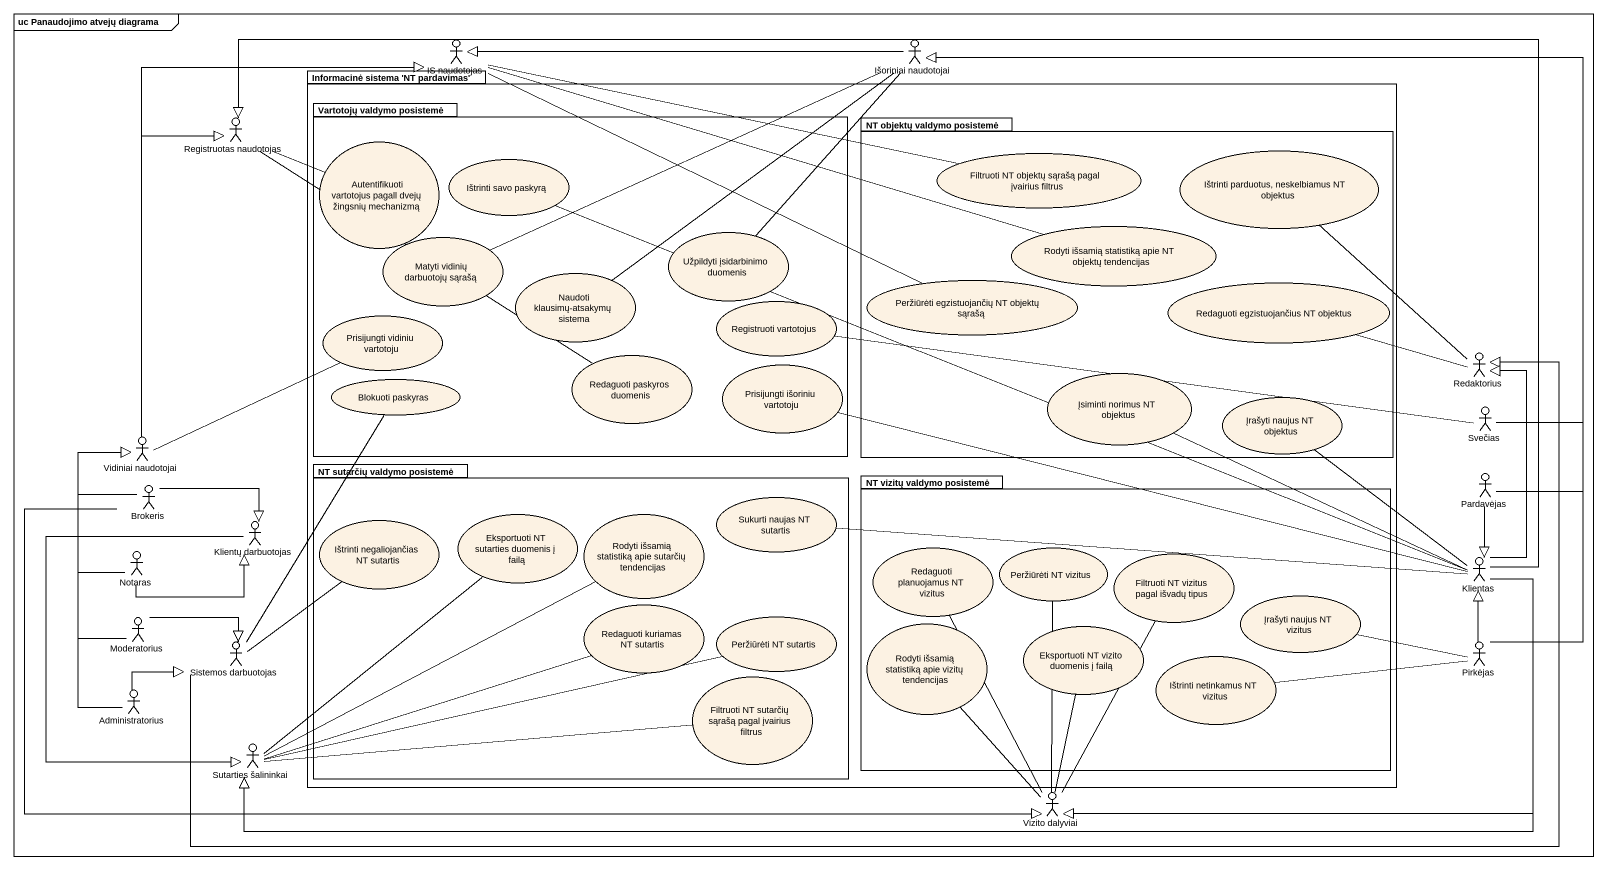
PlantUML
@startuml
mainframe uc Panaudojimo atvejų diagrama
package "Informacinė sistema 'NT pardavimas'" as Informacinė_sistema_NT {
  package "Vartotojų valdymo posistemė" as Vartotojų_valdymo_posistemė {
    usecase "Autentifikuoti vartotojus pagall dvejų žingsnių mechanizmą" as Autentifikuoti_vartotojus
    usecase "Ištrinti savo paskyrą" as Ištrinti_savo_paskyrą
    usecase "Matyti vidinių darbuotojų sąrašą" as Matyti_vidinių_darbuotojų
    usecase "Užpildyti įsidarbinimo duomenis" as Užpildyti_įsidarbinimo
    usecase "Naudoti klausimų-atsakymų sistema" as Naudoti_klausimų_atsakymų
    usecase "Registruoti vartotojus" as Registruoti_vartotojus
    usecase "Prisijungti vidiniu vartotoju" as Prisijungti_vidiniu
    usecase "Blokuoti paskyras" as Blokuoti_paskyras
    usecase "Redaguoti paskyros duomenis" as Redaguoti_paskyros_duomenis
    usecase "Prisijungti išoriniu vartotoju" as Prisijungti_išoriniu
  }
  package "NT objektų valdymo posistemė" as NT_objektų_valdymo_posistemė {
    usecase "Ištrinti parduotus, neskelbiamus NT objektus" as Ištrinti_parduotus
    usecase "Filtruoti NT objektų sąrašą pagal įvairius filtrus" as Filtruoti_NT_objektų_sąrašą
    usecase "Rodyti išsamią statistiką apie NT objektų tendencijas" as Rodyti_išsamią_statistiką
    usecase "Peržiūrėti egzistuojančių NT objektų sąrašą" as Peržiūrėti_egzistuojančių
    usecase "Redaguoti egzistuojančius NT objektus" as Redaguoti_egzistuojančius
    usecase "Įsiminti norimus NT objektus" as Įsiminti_norimus_NT_objektus
    usecase "Įrašyti naujus NT objektus" as Įrašyti_naujus_NT_objektus
  }
  package "NT sutarčių valdymo posistemė" as NT_sutarčių_valdymo {
    usecase "Sukurti naujas NT sutartis" as Sukurti_naujas_NT_sutartis
    usecase "Ištrinti negaliojančias NT sutartis" as Ištrinti_negaliojančias_NT
    usecase "Eksportuoti NT sutarties duomenis į failą" as Eksportuoti_NT_sutarties
    usecase "Rodyti išsamią statistiką apie sutarčių tendencijas" as Rodyti_išsamią_statistiką_2
    usecase "Redaguoti kuriamas NT sutartis" as Redaguoti_kuriamas_NT
    usecase "Peržiūrėti NT sutartis" as Peržiūrėti_NT_sutartis
    usecase "Filtruoti NT sutarčių sąrašą pagal įvairius filtrus" as Filtruoti_NT_sutarčių
  }
  package "NT vizitų valdymo posistemė" as NT_vizitų_valdymo_posistemė {
    usecase "Redaguoti planuojamus NT vizitus" as Redaguoti_planuojamus_NT
    usecase "Peržiūrėti NT vizitus" as Peržiūrėti_NT_vizitus
    usecase "Filtruoti NT vizitus pagal išvadų tipus" as Filtruoti_NT_vizitus_pagal
    usecase "Įrašyti naujus NT vizitus" as Įrašyti_naujus_NT_vizitus
    usecase "Rodyti išsamią statistiką apie vizitų tendencijas" as Rodyti_išsamią_statistiką_3
    usecase "Eksportuoti NT vizito duomenis į failą" as Eksportuoti_NT_vizito
    usecase "Ištrinti netinkamus NT vizitus" as Ištrinti_netinkamus_NT
  }
}
actor "IS naudotojas" as IS_naudotojas
actor "Išoriniai naudotojai" as Išoriniai_naudotojai
actor "Registruotas naudotojas" as Registruotas_naudotojas
actor Redaktorius
actor Svečias
actor "Vidiniai naudotojai" as Vidiniai_naudotojai
actor Brokeris
actor Pardavėjas
actor "Klientų darbuotojas" as Klientų_darbuotojas
actor Notaras
actor Klientas
actor Moderatorius
actor "Sistemos darbuotojas" as Sistemos_darbuotojas
actor Pirkėjas
actor Administratorius
actor "Sutarties šalininkai" as Sutarties_šalininkai
actor "Vizito dalyviai" as Vizito_dalyviai
IS_naudotojas -right- Filtruoti_NT_objektų_sąrašą
IS_naudotojas -right- Rodyti_išsamią_statistiką
IS_naudotojas -right- Peržiūrėti_egzistuojančių
Išoriniai_naudotojai -left-|> IS_naudotojas
Išoriniai_naudotojai -left- Matyti_vidinių_darbuotojų
Išoriniai_naudotojai -- Užpildyti_įsidarbinimo
Išoriniai_naudotojai -- Naudoti_klausimų_atsakymų
Registruotas_naudotojas -right- Autentifikuoti_vartotojus
Registruotas_naudotojas -- Redaguoti_paskyros_duomenis
Redaktorius -up- Ištrinti_parduotus
Redaktorius -left- Redaguoti_egzistuojančius
Svečias -up-|> Išoriniai_naudotojai
Svečias -left- Registruoti_vartotojus
Vidiniai_naudotojai -up-|> IS_naudotojas
Vidiniai_naudotojai -up-|> Registruotas_naudotojas
Vidiniai_naudotojai -right- Prisijungti_vidiniu
Brokeris -up-|> Vidiniai_naudotojai
Brokeris -right-|> Klientų_darbuotojas
Brokeris -right-|> Vizito_dalyviai
Pardavėjas -up-|> Išoriniai_naudotojai
Pardavėjas --|> Klientas
Klientų_darbuotojas --|> Sutarties_šalininkai
Notaras -up-|> Vidiniai_naudotojai
Notaras -right-|> Klientų_darbuotojas
Klientas -left-|> Registruotas_naudotojas
Klientas -left- Ištrinti_savo_paskyrą
Klientas -left- Prisijungti_išoriniu
Klientas -left- Įsiminti_norimus_NT_objektus
Klientas -up-|> Redaktorius
Klientas -up- Įrašyti_naujus_NT_objektus
Klientas -left- Sukurti_naujas_NT_sutartis
Klientas -left-|> Sutarties_šalininkai
Klientas -left-|> Vizito_dalyviai
Moderatorius -up-|> Vidiniai_naudotojai
Moderatorius -right-|> Sistemos_darbuotojas
Sistemos_darbuotojas -up- Blokuoti_paskyras
Sistemos_darbuotojas -right-|> Redaktorius
Sistemos_darbuotojas -up- Ištrinti_negaliojančias_NT
Pirkėjas -up-|> Išoriniai_naudotojai
Pirkėjas -up-|> Klientas
Pirkėjas -left- Įrašyti_naujus_NT_vizitus
Pirkėjas -left- Ištrinti_netinkamus_NT
Administratorius -up-|> Vidiniai_naudotojai
Administratorius -right-|> Sistemos_darbuotojas
Sutarties_šalininkai -up- Eksportuoti_NT_sutarties
Sutarties_šalininkai -right- Rodyti_išsamią_statistiką_2
Sutarties_šalininkai -right- Redaguoti_kuriamas_NT
Sutarties_šalininkai -right- Peržiūrėti_NT_sutartis
Sutarties_šalininkai -right- Filtruoti_NT_sutarčių
Vizito_dalyviai -up- Redaguoti_planuojamus_NT
Vizito_dalyviai -up- Peržiūrėti_NT_vizitus
Vizito_dalyviai -up- Filtruoti_NT_vizitus_pagal
Vizito_dalyviai -up- Rodyti_išsamią_statistiką_3
Vizito_dalyviai -up- Eksportuoti_NT_vizito
@enduml
